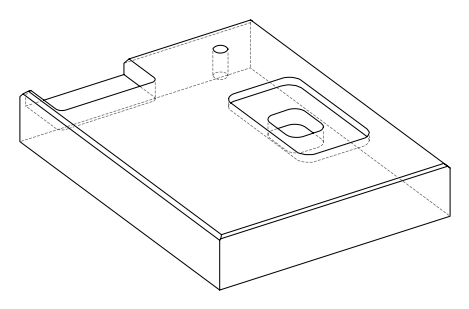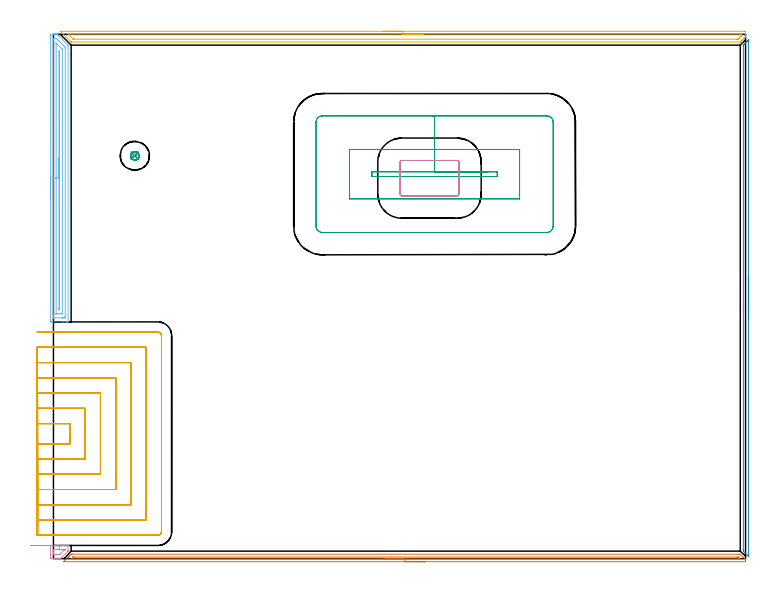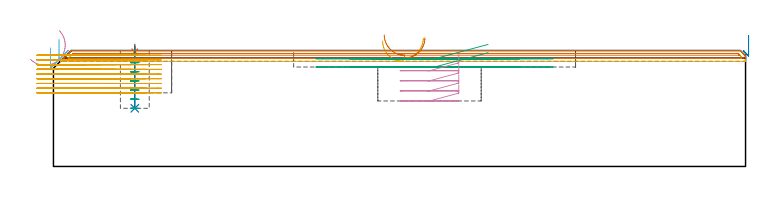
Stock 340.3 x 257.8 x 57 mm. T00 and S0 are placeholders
(PLAN: 11 operations, 5 tool changes, 52.5 min)
(1 SPOT_DRILL | STEP1POCKET | NXT0321_9005460120000 | 0.03 min | 3 mm3)
(2 DRILL_BLIND_HOLE_INTO_CENTER | STEP1POCKET | NXT0301_128 | 0.12 min | 3081 mm3)
(3 MILL_ROUGH_BLIND_HOLE_CONTOUR | STEP1POCKET | NXT0201_013 | Spiral | 0.61 min | 1413 mm3)
(4 AREA_MILL | FG_CHAMFER_SURFACE | UGT0205_001 | 0.35 min | 447 mm3)
(5 AREA_MILL_1 | FG_CHAMFER_SURFACE_1 | UGT0205_001 | 5.53 min | 4771 mm3)
(6 AREA_MILL_2 | FG_CHAMFER_SURFACE_2 | UGT0205_001 | 4.63 min | 5467 mm3)
(7 AREA_MILL_3 | FG_CHAMFER_SURFACE_3 | UGT0205_001 | 5.47 min | 2279 mm3)
(8 AREA_MILL_4 | FG_CHAMFER_SURFACE_4 | UGT0205_001 | 2.17 min | 845 mm3)
(9 MILL_RECTANGULAR_POCKET | POCKET_RECTANGULAR_STRAIGHT | UGT0201_105 | Follow Part, ap 5.5, ae 75% | 3.08 min | 87657 mm3)
(10 MILL_RECTANGULAR_POCKET_1 | POCKET_RECTANGULAR_STRAIGHT_1 | UGT0201_105 | Follow Part, ap 5.5, ae 75% | 1.24 min | 31433 mm3)
(11 MILL_SLOT | SLOT_PARTIAL_RECTANGULAR | NXT0201_013 | Follow Part, ap 2.5, ae 75% | 29.28 min | 132033 mm3)
(TOOL NXT0321_9005460120000 | NC Spot Drill, 142deg, 12mm, Carbide, Uncoated | D12 PA142 FL30 Z2)
(TOOL NXT0301_128 | Carbide Drill 12mm [861.1-1200-036A1-GP GC34] | D12 PA150 FL37.4 Z2)
(TOOL NXT0201_013 | ENDMILL 10mm | D10 FL30 Z4)
(TOOL UGT0205_001 | Chamfer Mill 20 x 3 x 45 deg. | D20 FL50 Z2)
(TOOL UGT0201_105 | End Mill 22 mm | D22 FL25 Z2)
(OP 1 SPOT_DRILL)
G17 G21 G94 G90
T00 M6
G54
G17 G0 G90 X40. Y198.1 S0 M3
G43 Z67. H0
G94 G81 G98 Z56.389 F250. R60.
G80
M5
M2
(OP 2 DRILL_BLIND_HOLE_INTO_CENTER)
G17 G21 G94 G90
T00 M6
G54
G17 G0 G90 X40. Y198.1 S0 M3
G43 Z67. H1
G94 G81 G98 Z28.6 F250. R59.
G80
M5
M2
(OP 3 MILL_ROUGH_BLIND_HOLE_CONTOUR)
G17 G21 G94 G90
T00 M6
G54
G17 G0 G90 X40. Y198.1 S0 M3
G43 Z67. H0
Z55.514
G94 G3 X40.429 Y199.771 R0.891 F250.
X38.16 Y199.112 R1.671
X38.988 Y196.26 R2.1
X38.16 Y199.112 R-2.1
X38.574 Y197.686 R1.05
X40. Y198.1 R1.05
G0 Z51.029
G3 X40.429 Y199.771 R0.891
X38.16 Y199.112 R1.671
X38.988 Y196.26 R2.1
X38.16 Y199.112 R-2.1
X38.574 Y197.686 R1.05
X40. Y198.1 R1.05
G0 Z46.543
G3 X40.429 Y199.771 R0.891
X38.16 Y199.112 R1.671
X38.988 Y196.26 R2.1
X38.16 Y199.112 R-2.1
X38.574 Y197.686 R1.05
X40. Y198.1 R1.05
G0 Z42.057
G3 X40.429 Y199.771 R0.891
X38.16 Y199.112 R1.671
X38.988 Y196.26 R2.1
X38.16 Y199.112 R-2.1
X38.574 Y197.686 R1.05
X40. Y198.1 R1.05
G0 Z37.571
G3 X40.429 Y199.771 R0.891
X38.16 Y199.112 R1.671
X38.988 Y196.26 R2.1
X38.16 Y199.112 R-2.1
X38.574 Y197.686 R1.05
X40. Y198.1 R1.05
G0 Z33.086
G3 X40.429 Y199.771 R0.891
X38.16 Y199.112 R1.671
X38.988 Y196.26 R2.1
X38.16 Y199.112 R-2.1
X38.574 Y197.686 R1.05
X40. Y198.1 R1.05
G0 Z28.6
G3 X40.429 Y199.771 R0.891
X38.16 Y199.112 R1.671
X38.988 Y196.26 R2.1
X38.16 Y199.112 R-2.1
X38.574 Y197.686 R1.05
X40. Y198.1 R1.05
G0 Z67.
M5
M2
(OP 4 AREA_MILL)
G17 G21 G94 G90
T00 M6
G54
G17 G0 G90 X-11.292 Y6.5 S1061 M3
G43 Z67. H0
Z52.655
G94 G1 X-10.649 Z52.065 F250.
X-9.958 Z51.533
X-9.222 Z51.064
X-8.449 Z50.661
X-7.643 Z50.326
X-6.811 Z50.063
X-5.96 Z49.874
X-5.095 Z49.76
X-4.223 Z49.721
X-3.352 Z49.758
X-2.487 Z49.872
X-1.635 Z50.06
X-0.803 Z50.321
X0.004 Z50.655
X0.778 Z51.057
X1.514 Z51.525
X2.206 Z52.056
X2.85 Z52.645
X4.782 Z54.579
X6.961 Z56.76
X7.082 Y6.498 Z56.875
X7.197 Y6.49 Z56.989
X7.2 Y6.367 Z57.
Y4.14
X7.195 Y3.7 Z56.995
X7.194 Y3.695 Z56.994
X3.782 Y0.282 Z53.58
X3.508 Y0.01 Z53.308
X3.312 Y0. Z53.112
X2.411 Z52.21
X2.058 Z51.857
X1.533 Z51.329
X1.271 Z51.068
X0.656 Z50.452
X0.393 Z50.19
X-0.222 Z49.572
X-0.792 Z49.003
X-1.1 Y0.001 Z48.695
X-1.317 Y0.004 Z48.479
X-1.491 Y0.01 Z48.305
X-1.495 Y0.177 Z48.301
X-1.499 Y0.578
Y5.922
X-1.496 Y6.323 Z48.302
X-1.492 Y6.49 Z48.305
X-1.1 Y6.5 Z48.697
X2.85 Z52.645
X2.848 Y5.922 Z52.648
X2.85 Y4.5 Z52.65
X5.044 Z54.844
X5.399 Y4.499 Z55.199
X5.5 Y4.498 Z55.3
X5.529 Y4.495 Z55.329
X5.531 Z55.331
X5.519 Y4.48 Z55.319
X5.417 Y4.371 Z55.217
X5.266 Y4.216 Z55.066
X5.191 Y4.14 Z54.991
X3.289 Y2.24 Z53.089
X3.134 Y2.092 Z52.934
X3.078 Y2.04 Z52.878
X3.026 Y2.01 Z52.826
X2.762 Y2.003 Z52.562
X2.411 Y2.001 Z52.211
X1.887 Y2. Z51.687
X1.01 Z50.81
X0.656 Y2.001 Z50.456
X0.128 Y2.004 Z49.928
X-0.018 Y2.01 Z49.782
X-0.079 Y2.031 Z49.721
X-0.083 Y2.218 Z49.717
X-0.084 Y2.359 Z49.716
X-0.086 Y3.111 Z49.714
Y4.14
X-0.085 Y4.329 Z49.715
X-0.084 Y4.422 Z49.716
X-0.082 Y4.468 Z49.718
X-0.08 Y4.484 Z49.72
X-0.052 Y4.49 Z49.748
X0.303 Y4.498 Z50.103
X0.656 Y4.499 Z50.456
X1.179 Y4.5 Z50.979
X2.85 Z52.65
X3.439 Z53.293
X3.97 Z53.985
X4.439 Z54.721
X4.842 Z55.495
X5.176 Z56.301
X5.438 Z57.133
X5.627 Z57.984
X5.741 Z58.849
X5.779 Z59.721
X5.741 Z60.593
X5.627 Z61.457
X5.438 Z62.309
X5.176 Z63.141
X4.842 Z63.947
X4.439 Z64.721
X3.97 Z65.457
X3.439 Z66.149
X2.85 Z66.792
G0 Z67.
M5
M2
(OP 5 AREA_MILL_1)
G17 G21 G94 G90
T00 M6
G54
G17 G0 G90 X161.85 Y259.3 S1061 M3
G43 Z67. H0
Z61.7
G94 G1 X161.888 Z60.828 F250.
X162.002 Z59.964
X162.191 Z59.112
X162.453 Z58.28
X162.787 Z57.474
X163.19 Z56.7
X163.658 Z55.964
X164.19 Z55.272
X164.779 Z54.629
X165.422 Z54.04
X166.114 Z53.509
X166.85 Z53.04
X167.624 Z52.637
X168.43 Z52.303
X169.262 Z52.041
X170.114 Z51.852
X170.978 Z51.738
X171.85 Z51.7
X339.69
X339.911 Y259.298 Z51.702
X340.297 Y259.291 Z51.705
X340.3 Y259.175 Z51.822
Y257.972 Z53.023
Y256.672 Z54.327
X340.299 Y256.65 Z54.349
X340.298 Y256.606 Z54.391
X340.285 Y256.587 Z54.411
X340.15 Y256.45 Z54.549
X339.69 Y255.99 Z55.01
X339.471 Y255.769 Z55.227
X338.838 Y255.138 Z55.861
X338.797 Y255.097 Z55.902
X338.59 Y254.888 Z56.108
X337.991 Y254.291 Z56.709
X337.905 Y254.204 Z56.795
X337.702 Y254.004 Z56.99
X337.697 Y254.003 Z56.991
X337.461 Y254. Z57.
X8.92
X8.703 Y254.003 Z56.99
X8.698
X8.564 Y254.134 Z56.863
X8.474 Y254.226 Z56.774
X3.564 Y259.137 Z51.862
X3.416 Y259.293 Z51.706
X3.413 Y259.299 Z51.7
X171.85 Y259.3
Y257.886 Z53.114
X337.905 Y257.885 Z53.115
X337.993 Y257.884 Z53.116
X338.268 Y257.879 Z53.121
X338.29 Y257.789 Z53.211
X338.295 Y257.586 Z53.414
X338.29 Y257.091 Z53.909
X338.283 Y257.045 Z53.955
X338.25 Y257.006 Z53.994
X338.195 Y256.947 Z54.053
X338.124 Y256.874 Z54.126
X337.905 Y256.654 Z54.346
X337.237 Y255.987 Z55.013
X337.012 Y255.762 Z55.238
X336.792 Y255.545 Z55.455
X336.692 Y255.451 Z55.549
X336.664 Y255.426 Z55.574
X336.621 Y255.421 Z55.579
X336.522 Y255.419 Z55.581
X336.119 Y255.415 Z55.585
X336.032 Y255.414 Z55.586
X10.172 Y255.415 Z55.585
X9.77 Y255.42 Z55.58
X9.749 Y255.421 Z55.579
X9.714 Y255.448 Z55.552
X9.632 Y255.524 Z55.476
X9.512 Y255.639 Z55.361
X8.06 Y257.091 Z53.909
X7.581 Y257.573 Z53.427
X7.371 Y257.791 Z53.209
X7.308 Y257.879 Z53.121
X7.581 Y257.884 Z53.116
X7.669 Y257.885 Z53.115
X171.85 Y257.886 Z53.114
X172.722 Z53.152
X173.587 Z53.266
X174.438 Z53.455
X175.27 Z53.717
X176.076 Z54.051
X176.85 Z54.454
X177.586 Z54.923
X178.278 Z55.454
X178.921 Z56.043
X179.51 Z56.686
X180.042 Z57.379
X180.51 Z58.114
X180.913 Z58.888
X181.247 Z59.694
X181.509 Z60.526
X181.698 Z61.378
X181.812 Z62.243
X181.85 Z63.114
G0 Z67.
M5
M2
(OP 6 AREA_MILL_2)
G17 G21 G94 G90
T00 M6
G54
G17 G0 G90 X-1.5 Y177.1 S1061 M3
G43 Z67. H0
Z58.3
G94 G1 Y177.138 Z57.428 F250.
Y177.252 Z56.564
Y177.441 Z55.712
Y177.703 Z54.88
Y178.037 Z54.074
Y178.44 Z53.3
Y178.908 Z52.564
Y179.44 Z51.872
Y180.029 Z51.229
Y180.672 Z50.64
Y181.364 Z50.108
Y182.1 Z49.64
Y182.874 Z49.237
Y183.68 Z48.903
Y184.512 Z48.641
Y185.363 Z48.452
Y186.228 Z48.338
Y187.1 Z48.3
Y256.703
X-1.499 Y257.189 Z48.301
X-1.495 Y257.59 Z48.302
X-1.491 Y257.79 Z48.304
X-1.1 Y257.8 Z48.694
X-0.546 Z49.251
X-0.222 Z49.574
X0.332 Z50.128
X0.656 Z50.45
X1.487 Z51.286
X1.533 Z51.332
X1.894 Z51.692
X1.916 Y257.784 Z51.716
X2.13 Y257.571 Z51.929
X2.214 Y257.487 Z52.013
X2.411 Y257.291 Z52.207
X2.511 Y257.189 Z52.311
X2.602 Y257.099 Z52.401
X2.704 Y256.998 Z52.5
X4.459 Y255.243 Z54.256
X6.8 Y252.901 Z56.597
X6.975 Y252.725 Z56.775
X7.018 Y252.681 Z56.817
X7.198 Y252.495 Z56.987
X7.2 Y251.832 Z57.
Y116.565
X7.198 Y116.41 Z56.989
X7.055 Y116.403 Z56.848
X6.905 Y116.4 Z56.704
X6.569 Z56.369
X5.922 Z55.717
X4.721 Z54.518
X4.167 Z53.961
X-0.823 Z48.974
X-1.1 Y116.402 Z48.697
X-1.317 Y116.405 Z48.48
X-1.492 Y116.41 Z48.305
X-1.495 Y116.609 Z48.303
X-1.499 Y117.011 Z48.301
X-1.5 Y117.418 Z48.3
Y187.1
X-0.086 Z49.714
X-0.085 Y255.264 Z49.715
X-0.084 Y255.403 Z49.716
X-0.079 Y255.771 Z49.721
X0.275 Y255.791 Z50.075
X0.656 Y255.796 Z50.456
X1.145 Y255.798 Z50.945
X1.338 Y255.794 Z51.138
X1.434 Y255.79 Z51.234
X1.533 Y255.706 Z51.333
X1.844 Y255.403 Z51.644
X2.411 Y254.839 Z52.211
X2.74 Y254.51 Z52.54
X4.526 Y252.725 Z54.326
X5.044 Y252.204 Z54.844
X5.412 Y251.832 Z55.212
X5.779 Y251.45 Z55.579
X5.784 Y251.079 Z55.584
X5.785 Y250.939 Z55.585
Y118.936
X5.784 Y118.797 Z55.584
X5.779 Y118.429 Z55.579
X5.425 Y118.409 Z55.225
X5.044 Y118.403 Z54.844
X4.556 Y118.4 Z54.356
X4.167 Z53.967
X0.656 Z50.456
X0.167 Z49.967
X-0.013 Y118.403 Z49.787
X-0.043 Y118.405 Z49.757
X-0.071 Y118.409 Z49.729
X-0.079 Y118.445 Z49.721
X-0.084 Y118.656 Z49.716
X-0.085 Y118.797 Z49.715
X-0.086 Y119.551 Z49.714
Y187.1
X1.328 Z51.128
X1.329 Y253.142 Z51.129
X1.33 Y253.28 Z51.13
X1.333 Y253.391 Z51.133
X1.335 Y253.45 Z51.135
X1.353 Y253.436 Z51.153
X1.533 Y253.262 Z51.333
X2.076 Y252.725 Z51.876
X4.167 Y250.634 Z53.967
X4.311 Y250.487 Z54.111
X4.345 Y250.448 Z54.145
X4.36 Y250.429 Z54.16
X4.364 Y250.392 Z54.164
X4.368 Y250.254 Z54.168
X4.371 Y250.046 Z54.171
X4.372 Y213.185 Z54.172
X4.371 Y120.582 Z54.171
X4.369 Y120.478 Z54.169
X4.367 Y120.427 Z54.167
X4.365 Y120.41 Z54.165
X4.341 Y120.405 Z54.141
X4.167 Y120.402 Z53.967
X3.468 Y120.4 Z53.268
X2.59 Z52.39
X1.712 Z51.512
X1.533 Y120.403 Z51.333
X1.355 Y120.408 Z51.155
X1.336 Y120.41 Z51.136
X1.334 Y120.422 Z51.134
X1.331 Y120.458 Z51.131
X1.329 Y120.513 Z51.129
Y120.582
X1.328 Y187.1 Z51.128
X2.743 Z52.543
Y249.372
X2.745 Y249.481 Z52.545
X2.748 Y249.553 Z52.548
X2.75 Y249.59 Z52.55
X2.762 Y249.58 Z52.562
X2.848 Y249.497 Z52.648
X2.932 Y249.409 Z52.732
X2.95 Y249.388 Z52.75
X2.953 Y249.335 Z52.753
X2.956 Y249.262 Z52.756
X2.957 Y249.153 Z52.757
Y248.935
Y123.043
X2.955 Y122.708 Z52.755
X2.952 Y122.597 Z52.752
X2.945 Y122.41 Z52.745
X2.85 Y122.409 Z52.65
X2.755 Y122.41 Z52.555
X2.748 Y122.597 Z52.548
X2.745 Y122.705 Z52.545
X2.743 Y122.923 Z52.543
Y187.1
Y187.972 Z52.581
Y188.836 Z52.695
Y189.688 Z52.883
Y190.52 Z53.146
Y191.326 Z53.48
Y192.1 Z53.882
Y192.836 Z54.351
Y193.528 Z54.882
Y194.171 Z55.472
Y194.76 Z56.115
Y195.291 Z56.807
Y195.76 Z57.543
Y196.163 Z58.316
Y196.497 Z59.122
Y196.759 Z59.954
Y196.948 Z60.806
Y197.062 Z61.671
Y197.1 Z62.543
G0 Z67.
M5
M2
(OP 7 AREA_MILL_3)
G17 G21 G94 G90
T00 M6
G54
G17 G0 G90 X182.65 Y-1.5 S1061 M3
G43 Z67. H0
Z63.3
G94 G1 X182.612 Z62.428 F250.
X182.498 Z61.564
X182.309 Z60.712
X182.047 Z59.88
X181.713 Z59.074
X181.31 Z58.3
X180.842 Z57.564
X180.311 Z56.872
X179.721 Z56.229
X179.078 Z55.64
X178.386 Z55.108
X177.65 Z54.64
X176.876 Z54.237
X176.07 Z53.903
X175.238 Z53.641
X174.387 Z53.452
X173.522 Z53.338
X172.65 Z53.3
X5.17
X5.132 Y-1.499 Z53.301
X5.016 Y-1.491 Z53.306
X5.079 Y-1.423 Z53.375
X5.17 Y-1.329 Z53.469
X6.205 Y-0.295 Z54.505
X7.292 Y0.793 Z55.591
X7.403 Y0.905 Z55.701
X7.743 Y1.243 Z56.043
X7.951 Y1.451 Z56.251
X8.636 Y2.136 Z56.933
X8.713 Y2.209 Z56.986
X9.186 Y2.2 Z57.
X337.019
X337.688 Y2.205 Z56.995
X337.768 Y2.134 Z56.93
X339.86 Y0.041 Z54.839
X339.995 Y-0.093 Z54.703
X340.13 Y-0.229 Z54.568
X340.269 Y-0.368 Z54.429
X340.29 Y-0.401 Z54.396
X340.3 Y-0.43 Z54.368
Y-0.483 Z54.316
Y-1.193 Z53.607
X340.29 Y-1.493 Z53.305
X340.223 Y-1.5 Z53.3
X172.65
Y-0.086 Z54.714
X9.182
X8.978 Y-0.081 Z54.719
X8.891 Y-0.079 Z54.721
X8.902 Y-0.06 Z54.74
X8.929 Y-0.028 Z54.772
X9.023 Y0.072 Z54.872
X9.122 Y0.172 Z54.972
X9.19 Y0.24 Z55.04
X9.47 Y0.515 Z55.315
X9.664 Y0.702 Z55.502
X9.753 Y0.779 Z55.579
X9.859 Y0.781 Z55.581
X10.079 Y0.786 Z55.586
X336.111
X336.557 Y0.779 Z55.579
X336.662 Y0.777 Z55.577
X336.735 Y0.709 Z55.509
X336.828 Y0.619 Z55.419
X337.004 Y0.446 Z55.246
X337.385 Y0.062 Z54.862
X337.449 Y-0.005 Z54.795
X337.509 Y-0.07 Z54.73
X337.438 Y-0.079 Z54.721
X336.997 Y-0.086 Z54.714
X172.65
X171.779 Z54.752
X170.914 Z54.866
X170.062 Z55.055
X169.23 Z55.317
X168.424 Z55.651
X167.65 Z56.054
X166.914 Z56.523
X166.222 Z57.054
X165.579 Z57.643
X164.99 Z58.286
X164.459 Z58.978
X163.99 Z59.714
X163.587 Z60.488
X163.253 Z61.294
X162.991 Z62.126
X162.802 Z62.978
X162.688 Z63.843
X162.65 Z64.714
G0 Z67.
M5
M2
(OP 8 AREA_MILL_4)
G17 G21 G94 G90
T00 M6
G54
G17 G0 G90 X341.8 Y138.1 S1061 M3
G43 Z67. H0
Z64.4
G94 G1 Y138.062 Z63.528 F250.
Y137.948 Z62.663
Y137.759 Z61.812
Y137.497 Z60.98
Y137.163 Z60.174
Y136.76 Z59.4
Y136.291 Z58.664
Y135.76 Z57.972
Y135.171 Z57.329
Y134.528 Z56.739
Y133.836 Z56.208
Y133.1 Z55.74
Y132.326 Z55.337
Y131.52 Z55.003
Y130.688 Z54.741
Y129.836 Z54.552
Y128.971 Z54.438
Y128.1 Z54.4
Y1.27
X341.793 Y1.119 Z54.406
X341.631 Y1.269 Z54.568
X341.618 Y1.282 Z54.582
X339.398 Y3.502 Z56.802
X339.202 Y3.693 Z56.988
X339.2 Y4.395 Z57.
Y251.805
X339.202 Y252.507 Z56.988
X339.398 Y252.698 Z56.802
X339.42 Y252.72 Z56.78
X340.06 Y253.362 Z56.136
X340.249 Y253.549 Z55.951
X340.291 Y253.591 Z55.909
X340.94 Y254.241 Z55.257
X341.089 Y254.39 Z55.11
X341.184 Y254.484 Z55.016
X341.379 Y254.68 Z54.819
X341.481 Y254.782 Z54.717
X341.696 Y254.997 Z54.503
X341.73 Y255.03 Z54.469
X341.782 Y255.08 Z54.417
X341.795 Y255.083 Z54.404
X341.8 Y255.08 Z54.4
Y128.1
Y127.228 Z54.438
Y126.363 Z54.552
Y125.512 Z54.741
Y124.68 Z55.003
Y123.874 Z55.337
Y123.1 Z55.74
Y122.364 Z56.208
Y121.672 Z56.739
Y121.029 Z57.329
Y120.439 Z57.972
Y119.908 Z58.664
Y119.44 Z59.4
Y119.037 Z60.174
Y118.703 Z60.98
Y118.441 Z61.812
Y118.252 Z62.663
Y118.138 Z63.528
Y118.1 Z64.4
G0 Z67.
M5
M2
(OP 9 MILL_RECTANGULAR_POCKET)
G17 G21 G94 G90
T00 M6
G54
G17 G0 G90 X213.711 Y190.2 S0 M3
G43 Z67. H0
Z60.
G94 G1 X187.4 Z52.95 F250.
X156.6 F500.
Y187.9
X218.2
Y190.2
X187.4
Y201.2
X145.6
Y176.9
X229.2
Y201.2
X187.4
Y217.7
X132.2
G3 X129.1 Y214.6 R3.1
G1 Y163.5
G3 X132.2 Y160.4 R3.1
G1 X242.6
G3 X245.7 Y163.5 R3.1
G1 Y214.6
G3 X242.6 Y217.7 R3.1
G1 X187.4
X186.4
G0 X213.711 Y190.2 Z55.95
G1 X187.4 Z48.9 F250.
X156.6 F500.
Y187.9
X218.2
Y190.2
X187.4
Y201.2
X145.6
Y176.9
X229.2
Y201.2
X187.4
Y217.7
X132.2
G3 X129.1 Y214.6 R3.1
G1 Y163.5
G3 X132.2 Y160.4 R3.1
G1 X242.6
G3 X245.7 Y163.5 R3.1
G1 Y214.6
G3 X242.6 Y217.7 R3.1
G1 X187.4
X186.4
G0 Z67.
M5
M2
(OP 10 MILL_RECTANGULAR_POCKET_1)
G17 G21 G94 G90
T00 M6
G54
G17 G0 G90 X199.3 Y180.154 S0 M3
G43 Z67. H0
Z55.04
G94 G1 Y195.09 Z51.038 F250.
X199.247 Y195.299 Z50.98
X199.141 Y195.488 Z50.922
X198.988 Y195.641 Z50.864
X198.799 Y195.747 Z50.806
X198.59 Y195.8 Z50.748
X184.9 Z47.08
X171.3 F500.
G3 X170.5 Y195. R0.8
G1 Y179.2
G3 X171.3 Y178.4 R0.8
G1 X198.5
G3 X199.3 Y179.2 R0.8
G1 Y195.
G3 X198.5 Y195.8 R0.8
G1 X184.9
X183.9
G0 X199.3 Y180.154 Z50.08
G1 Y195.09 Z46.078 F250.
X199.247 Y195.299 Z46.02
X199.141 Y195.488 Z45.962
X198.988 Y195.641 Z45.904
X198.799 Y195.747 Z45.846
X198.59 Y195.8 Z45.788
X184.9 Z42.12
X171.3 F500.
G3 X170.5 Y195. R0.8
G1 Y179.2
G3 X171.3 Y178.4 R0.8
G1 X198.5
G3 X199.3 Y179.2 R0.8
G1 Y195.
G3 X198.5 Y195.8 R0.8
G1 X184.9
X183.9
G0 X199.3 Y180.154 Z45.12
G1 Y195.09 Z41.118 F250.
X199.247 Y195.299 Z41.06
X199.141 Y195.488 Z41.002
X198.988 Y195.641 Z40.944
X198.799 Y195.747 Z40.886
X198.59 Y195.8 Z40.828
X184.9 Z37.16
X171.3 F500.
G3 X170.5 Y195. R0.8
G1 Y179.2
G3 X171.3 Y178.4 R0.8
G1 X198.5
G3 X199.3 Y179.2 R0.8
G1 Y195.
G3 X198.5 Y195.8 R0.8
G1 X184.9
X183.9
G0 X199.3 Y180.154 Z40.16
G1 Y195.09 Z36.158 F250.
X199.247 Y195.299 Z36.1
X199.141 Y195.488 Z36.042
X198.988 Y195.641 Z35.984
X198.799 Y195.747 Z35.926
X198.59 Y195.8 Z35.868
X184.9 Z32.2
X171.3 F500.
G3 X170.5 Y195. R0.8
G1 Y179.2
G3 X171.3 Y178.4 R0.8
G1 X198.5
G3 X199.3 Y179.2 R0.8
G1 Y195.
G3 X198.5 Y195.8 R0.8
G1 X184.9
X183.9
G0 Z67.
M5
M2
(OP 11 MILL_SLOT)
G17 G21 G94 G90
T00 M6
G54
G17 G0 G90 X-7.999 Y56.437 S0 M3
G43 Z67. H0
Z54.689
G94 G1 X-5. Y56.492 F250.
G2 X-4.175 Y56.5 R45. F500.
G1 X8.1
Y66.4
X-4.174
G2 X-5. Y66.408 R45.
G1 X-7.999 Y66.463 F250.
Y48.925
X-5. Y48.991
G2 X-4.175 Y49. R37.5 F500.
G1 X15.6
Y73.9
X-4.174
G2 X-5. Y73.909 R37.5
G1 X-7.999 Y73.975 F250.
Y41.406
X-5. Y41.489
G2 X-4.175 Y41.5 R30. F500.
G1 X23.1
Y81.4
X-4.174
G2 X-5. Y81.411 R30.
G1 X-7.999 Y81.494 F250.
X-7.998 Y33.875
X-5. Y33.985
G2 X-4.175 Y34. R22.5 F500.
G1 X30.6
Y88.9
X-4.174
G2 X-5. Y88.915 R22.5
G1 X-7.998 Y89.025 F250.
X-7.995 Y26.312
X-5. Y26.477
G2 X-4.175 Y26.5 R15. F500.
G1 X38.1
Y96.4
X-4.174
G2 X-5. Y96.423 R15.
G1 X-7.995 Y96.588 F250.
X-7.982 Y18.624
X-5. Y18.954
G2 X-4.175 Y19. R7.5 F500.
G1 X45.6
Y103.9
X-4.174
G2 X-5. Y103.946 R7.5
G1 X-7.982 Y104.276 F250.
X-7.175 Y11.5
X-4.175
X51.4 F500.
G3 X53.1 Y13.2 R1.7
G1 Y109.7
G3 X51.4 Y111.4 R1.7
G1 X-4.174
X-7.174 F250.
G0 X-8. Y56.499 Z52.378
G1 X-5. Y56.5
X8.1 F500.
Y66.4
X-5.
X-8. Y66.401 F250.
Y48.999
X-5. Y49.
X15.6 F500.
Y73.9
X-5.
X-8. Y73.901 F250.
Y41.498
X-5. Y41.5
X23.1 F500.
Y81.4
X-5.
X-8. Y81.402 F250.
Y33.998
X-5. Y34.
X30.6 F500.
Y88.9
X-5.
X-8. Y88.902 F250.
Y26.497
X-5. Y26.5
X38.1 F500.
Y96.4
X-5.
X-8. Y96.403 F250.
Y18.994
X-5. Y19.
X45.6 F500.
Y103.9
X-5.
X-8. Y103.906 F250.
X-7.984 Y11.5
X-4.984
X51.4 F500.
G3 X53.1 Y13.2 R1.7
G1 Y109.7
G3 X51.4 Y111.4 R1.7
G1 X-4.984
X-7.984 F250.
G0 X-8. Y56.5 Z50.067
G1 X-5.
X8.1 F500.
Y66.4
X-5.
X-8. F250.
Y49.
X-5.
X15.6 F500.
Y73.9
X-5.
X-8. F250.
Y41.5
X-5.
X23.1 F500.
Y81.4
X-5.
X-8. F250.
Y34.
X-5.
X30.6 F500.
Y88.9
X-5.
X-8. F250.
Y26.5
X-5.
X38.1 F500.
Y96.4
X-5.
X-8. F250.
Y19.
X-5.
X45.6 F500.
Y103.9
X-5.
X-8. F250.
Y11.5
X-5.
X51.4 F500.
G3 X53.1 Y13.2 R1.7
G1 Y109.7
G3 X51.4 Y111.4 R1.7
G1 X-5.
X-8. F250.
G0 Y56.5 Z47.756
G1 X-5.
X8.1 F500.
Y66.4
X-5.
X-8. F250.
Y49.
X-5.
X15.6 F500.
Y73.9
X-5.
X-8. F250.
Y41.5
X-5.
X23.1 F500.
Y81.4
X-5.
X-8. F250.
Y34.
X-5.
X30.6 F500.
Y88.9
X-5.
X-8. F250.
Y26.5
X-5.
X38.1 F500.
Y96.4
X-5.
X-8. F250.
Y19.
X-5.
X45.6 F500.
Y103.9
X-5.
X-8. F250.
Y11.5
X-5.
X51.4 F500.
G3 X53.1 Y13.2 R1.7
G1 Y109.7
G3 X51.4 Y111.4 R1.7
G1 X-5.
X-8. F250.
G0 Y56.5 Z45.444
G1 X-5.
X8.1 F500.
Y66.4
X-5.
X-8. F250.
Y49.
X-5.
X15.6 F500.
Y73.9
X-5.
X-8. F250.
Y41.5
X-5.
X23.1 F500.
Y81.4
X-5.
X-8. F250.
Y34.
X-5.
X30.6 F500.
Y88.9
X-5.
X-8. F250.
Y26.5
X-5.
X38.1 F500.
Y96.4
X-5.
X-8. F250.
Y19.
X-5.
X45.6 F500.
Y103.9
X-5.
X-8. F250.
Y11.5
X-5.
X51.4 F500.
G3 X53.1 Y13.2 R1.7
G1 Y109.7
G3 X51.4 Y111.4 R1.7
G1 X-5.
X-8. F250.
G0 Y56.5 Z43.133
G1 X-5.
X8.1 F500.
Y66.4
X-5.
X-8. F250.
Y49.
X-5.
X15.6 F500.
Y73.9
X-5.
X-8. F250.
Y41.5
X-5.
X23.1 F500.
Y81.4
X-5.
X-8. F250.
Y34.
X-5.
X30.6 F500.
Y88.9
X-5.
X-8. F250.
Y26.5
X-5.
X38.1 F500.
Y96.4
X-5.
X-8. F250.
Y19.
X-5.
X45.6 F500.
Y103.9
X-5.
X-8. F250.
Y11.5
X-5.
X51.4 F500.
G3 X53.1 Y13.2 R1.7
G1 Y109.7
G3 X51.4 Y111.4 R1.7
G1 X-5.
X-8. F250.
G0 Y56.5 Z40.822
G1 X-5.
X8.1 F500.
Y66.4
X-5.
X-8. F250.
Y49.
X-5.
X15.6 F500.
Y73.9
X-5.
X-8. F250.
Y41.5
X-5.
X23.1 F500.
Y81.4
X-5.
X-8. F250.
Y34.
X-5.
X30.6 F500.
Y88.9
X-5.
X-8. F250.
Y26.5
X-5.
X38.1 F500.
Y96.4
X-5.
X-8. F250.
Y19.
X-5.
X45.6 F500.
Y103.9
X-5.
X-8. F250.
Y11.5
X-5.
X51.4 F500.
G3 X53.1 Y13.2 R1.7
G1 Y109.7
G3 X51.4 Y111.4 R1.7
G1 X-5.
X-8. F250.
G0 Y56.5 Z38.511
G1 X-5.
X8.1 F500.
Y66.4
X-5.
X-8. F250.
Y49.
X-5.
X15.6 F500.
Y73.9
X-5.
X-8. F250.
Y41.5
X-5.
X23.1 F500.
Y81.4
X-5.
X-8. F250.
Y34.
X-5.
X30.6 F500.
Y88.9
X-5.
X-8. F250.
Y26.5
X-5.
X38.1 F500.
Y96.4
X-5.
X-8. F250.
Y19.
X-5.
X45.6 F500.
Y103.9
X-5.
X-8. F250.
Y11.5
X-5.
X51.4 F500.
G3 X53.1 Y13.2 R1.7
G1 Y109.7
G3 X51.4 Y111.4 R1.7
G1 X-5.
X-8. F250.
G0 Y56.5 Z36.2
G1 X-5.
X8.1 F500.
Y66.4
X-5.
X-8. F250.
Y49.
X-5.
X15.6 F500.
Y73.9
X-5.
X-8. F250.
Y41.5
X-5.
X23.1 F500.
Y81.4
X-5.
X-8. F250.
Y34.
X-5.
X30.6 F500.
Y88.9
X-5.
X-8. F250.
Y26.5
X-5.
X38.1 F500.
Y96.4
X-5.
X-8. F250.
Y19.
X-5.
X45.6 F500.
Y103.9
X-5.
X-8. F250.
Y11.5
X-5.
X51.4 F500.
G3 X53.1 Y13.2 R1.7
G1 Y109.7
G3 X51.4 Y111.4 R1.7
G1 X-5.
X-8. F250.
G0 Z67.
M5
M2
